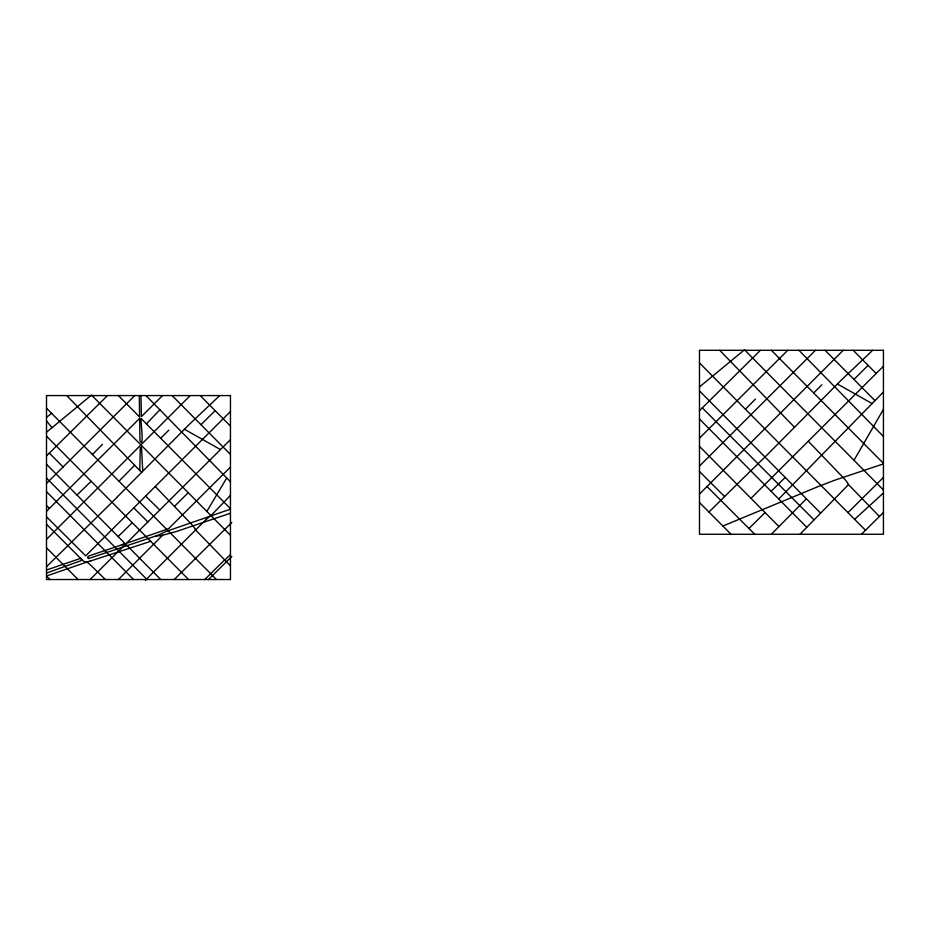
<?xml version="1.0" encoding="UTF-8"?>
<svg xmlns="http://www.w3.org/2000/svg" width="930" height="930" viewBox="0 0 930 930"><rect width="100%" height="100%" fill="white"/><g stroke="black" fill="none" stroke-linecap="round" stroke-linejoin="round"><path stroke-width="1.4" d="M141.802 472.161A3.755 3.755 0 0 1 141.395 471.905L139.756 470.475L140.232 450.794A42.629 42.629 0 0 0 140.232 449.864L140.337 447.504L141.5 447.237L142.755 471.254L116.715 497.48M853.996 460.303L883.5 409.247M206.82 511.43L226.746 477.974M116.61 497.608L116.099 498.201A18.193 18.193 0 0 1 114.716 499.608L46.5 566.719M848.544 484.588L800.009 534.262M146.417 423.859L159.972 409.723M230.454 411.513L85.688 555.849L46.547 516.801M174.236 579.529L231.779 522.509M883.43 366.246L750.975 498.364M883.43 392.007L778.759 499.003M118.354 579.529L162.645 535.25M771.33 534.262L806.426 498.817M46.5 539.354L190.232 395.575M118.947 481.228L134.536 465.349M204.751 579.529L223.712 560.825A42.792 42.792 0 0 0 225.502 559.325L230.454 554.64M699.476 494.086L843.208 350.308M92.43 454.503L102.451 444.354M745.407 409.223L755.427 399.086M145.44 580.204L206.181 519.405M230.454 495.388L210.971 515.615A34.701 34.701 0 0 0 206.262 519.475M143.418 470.592L189.906 423.789L219.713 395.575M46.5 483.461L134.757 395.575M46.535 511.279L139.64 418.372L139.977 440.006A27.121 27.121 0 0 0 140.035 441.053C144.917 449.713 139.465 413.966 141.5 418.884L230.454 508.652M162.494 395.575L141.441 416.582L140.941 395.575M230.454 467.116L168.772 528.496M699.476 438.193L787.733 350.308M699.476 466.058L815.471 350.308M708.951 512.046L742.163 479.229M46.5 455.921L107.473 395.575M160.681 438.239L168.876 430.113M200.961 424.685L215.144 410.642M174.538 506.292L188.255 492.702M208.494 579.529L231.826 556.431M699.476 410.653L760.449 350.308M813.657 392.972L821.853 384.846M853.938 379.417L868.12 365.362M748.964 528.496L765.065 512.57M847.951 512.604L883.43 477.45M861.471 534.262L883.43 512.511M230.454 439.623L126.41 543.283L167.54 529.077A15.984 15.984 0 0 0 168.144 528.856A3.197 3.197 0 0 0 168.551 528.659M118.145 536.575L132.246 522.707M771.121 491.307L785.222 477.427M742.849 478.555L767.692 454.328A18.193 18.193 0 0 0 769.075 452.922L841.464 379.917L872.689 350.308M90.082 579.529L125.608 544.108L160.716 579.529M76.969 495.027L91.221 481.31M854.635 519.335L883.43 492.981M46.5 432.229L90.896 395.575M699.476 386.95L744.488 349.796L883.43 490.005M46.5 417.396L51.65 413.222M722.866 526.02L816.366 487.32A30.225 30.225 0 0 1 817.156 486.948L834.721 480.217L883.43 463.884M46.57 573.02L80.678 560.825A1.802 1.802 0 0 0 81.061 560.418L81.177 560.232A13.032 13.032 0 0 0 81.619 559.383L46.558 524.311M46.535 569.985L80.224 558.512A2.139 2.139 0 0 0 80.608 558.209M230.454 513.221L175.712 531.716L161.994 535.366A51.964 51.964 0 0 1 157.158 535.959L155.903 536.029M46.5 464.279L125.19 543.69L123.644 544.201M125.19 543.69L89.35 555.815A2.964 2.964 0 0 0 87.606 557.349M123.411 544.283L121.505 544.91M230.454 509.152L165.435 531.693A41.676 41.676 0 0 0 163.541 532.576L161.483 533.611A71.482 71.482 0 0 1 156.554 535.761L88.49 558.593M150.707 541.33L90.582 560.988M837.407 383.974L872.189 403.608M184.431 429.242L220.41 449.55M139.756 470.475L66.681 395.575M46.5 505.548L49.418 508.408M145.708 496.202L159.844 510.047M699.476 471.498L724.563 496.515M706.963 486.471L754.73 534.262M133.862 507.989L147.998 522.102M702.301 407.863L813.878 519.731M49.383 453.189L63.217 467.058M699.476 502.514L731.05 534.262M46.558 547.84L78.073 579.529M853.194 350.308L876.223 373.546M825.084 350.308L875.025 400.691M771.377 350.308L883.43 463.373M699.476 362.933L865.481 530.274M699.476 390.902L820.446 512.965M699.476 419.012L806.705 527.217M699.476 446.388L778.91 526.531M200.217 395.575L230.454 426.091M172.108 395.575L230.454 454.445M118.401 395.575L139.616 416.989L139.314 395.575M91.512 395.076L230.454 535.273M46.5 408.2L216.458 579.529M46.5 436.182L188.569 579.529M46.5 478.09L147.033 579.529M46.5 491.656L133.583 579.529M794.511 427.242L719.692 350.308M879.408 516.499L848.706 484.797A10.974 10.974 0 0 1 847.928 483.658L847.614 483.1M230.454 565.859L195.73 530.065A10.974 10.974 0 0 1 194.951 528.926L194.637 528.368M798.928 350.308L883.43 436.484M145.952 395.575L230.454 481.752M105.416 579.529L88.49 563.103A5.057 5.057 0 0 0 87.466 562.604L84.793 561.79A7.022 7.022 0 0 1 83.688 561.22L81.619 559.395M808.368 441.32L844.952 479.462A27.772 27.772 0 0 1 847.637 483.089M155.391 486.599L191.975 524.741A27.772 27.772 0 0 1 194.661 528.356M49.918 579.529L46.5 576.019L88.606 561.453A6.185 6.185 0 0 1 90.582 560.941M46.5 420.953L52.034 427.661M88.338 558.407A1.732 1.732 0 0 1 87.804 557.512M883.43 350.308L699.476 350.308L699.476 534.262L883.43 534.262L883.43 350.308M230.454 395.575L46.5 395.575L46.5 579.529L230.454 579.529L230.454 395.575"/></g></svg>
